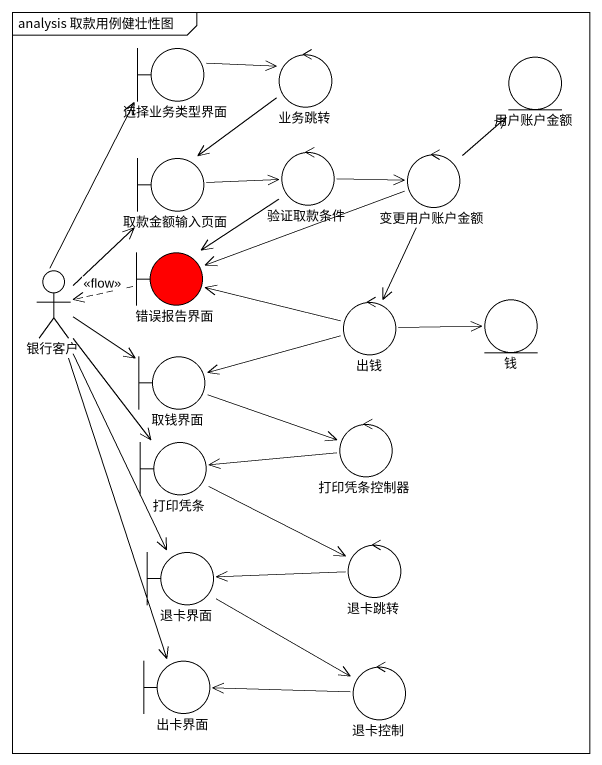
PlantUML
@startuml
mainframe analysis 取款用例健壮性图
boundary 选择业务类型界面
control 业务跳转
entity 用户账户金额
boundary 取款金额输入页面
control 验证取款条件
control 变更用户账户金额
actor 银行客户
boundary 错误报告界面 #FF0000
control 出钱
entity 钱
boundary 取钱界面
boundary 打印凭条
control 打印凭条控制器
boundary 退卡界面
control 退卡跳转
boundary 出卡界面
control 退卡控制
选择业务类型界面 -right-> 业务跳转
业务跳转 --> 取款金额输入页面
取款金额输入页面 -right-> 验证取款条件
验证取款条件 -right-> 变更用户账户金额
验证取款条件 --> 错误报告界面
变更用户账户金额 -up-> 用户账户金额
变更用户账户金额 -left-> 错误报告界面
变更用户账户金额 --> 出钱
银行客户 -up-> 选择业务类型界面
银行客户 -up-> 取款金额输入页面
银行客户 -right-> 取钱界面
银行客户 --> 打印凭条
银行客户 --> 退卡界面
银行客户 --> 出卡界面
错误报告界面 .left.> 银行客户 : <<flow>>
出钱 -left-> 错误报告界面
出钱 -right-> 钱
出钱 -left-> 取钱界面
取钱界面 -right-> 打印凭条控制器
打印凭条 -right-> 退卡跳转
打印凭条控制器 -left-> 打印凭条
退卡界面 -right-> 退卡控制
退卡跳转 -left-> 退卡界面
退卡控制 -left-> 出卡界面
@enduml
